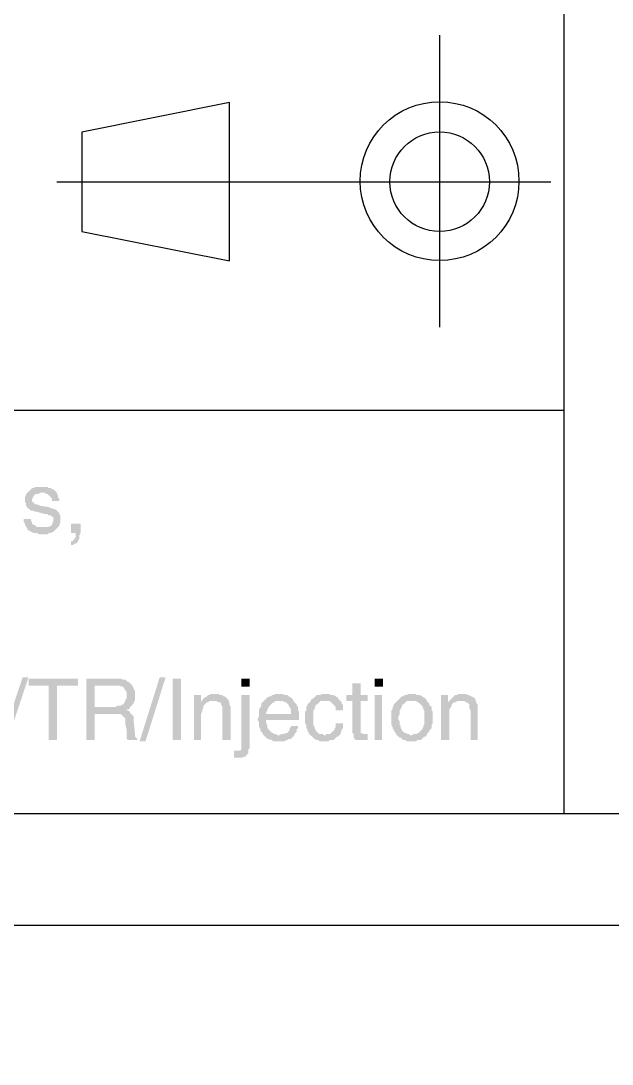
# Model space of a CAD drawing. Header units: millimetres. Extents: x 7018 to 13530, y 4187 to 5692.
# Drawn here: x 11123.22 to 11145.8, y 4946.56 to 4986.37 of the extents above; entities that cross this region are included whole.
import ezdxf

# ---------------------------------------------------------------- set-up
doc = ezdxf.new("R2010")
doc.units = ezdxf.units.MM
doc.layers.add('绘图', color=7, linetype='Continuous')

msp = doc.modelspace()

# ---------------------------------------------------------------- hatches: boundary and pattern name
at = {"transparency": 33554559}
for points in [[(11124.006, 4968.588), (11123.781, 4968.588), (11123.69, 4968.543), (11123.645, 4968.543), (11123.6, 4968.498), (11123.555, 4968.453), (11123.51, 4968.408), (11123.465, 4968.363), (11123.419, 4968.318), (11123.419, 4968.272), (11123.374, 4968.227), (11123.374, 4968.002), (11123.419, 4967.956), (11123.419, 4967.866), (11123.465, 4967.821), (11123.465, 4967.776), (11123.51, 4967.776), (11123.555, 4967.731), (11123.6, 4967.686), (11123.69, 4967.686), (11123.735, 4967.641), (11123.826, 4967.641), (11124.142, 4967.55), (11124.232, 4967.55), (11124.277, 4967.505), (11124.367, 4967.505), (11124.367, 4967.46), (11124.412, 4967.46), (11124.458, 4967.415), (11124.458, 4967.28), (11124.412, 4967.189), (11124.412, 4967.144), (11124.367, 4967.099), (11124.322, 4967.099), (11124.277, 4967.054), (11124.051, 4967.054), (11123.465, 4967.009), (11123.465, 4966.964), (11123.51, 4966.918), (11123.555, 4966.918), (11123.6, 4966.873), (11123.645, 4966.873), (11123.69, 4966.828), (11123.826, 4966.828), (11123.916, 4966.783), (11124.232, 4966.783), (11124.277, 4966.828), (11124.367, 4966.828), (11124.412, 4966.873), (11124.458, 4966.873), (11124.503, 4966.918), (11124.548, 4966.964), (11124.548, 4966.964), (11124.593, 4967.009), (11124.638, 4967.054), (11124.683, 4967.099), (11124.683, 4967.144), (11124.728, 4967.234), (11124.728, 4967.505), (11124.683, 4967.55), (11124.683, 4967.595), (11124.638, 4967.641), (11124.638, 4967.641), (11124.593, 4967.686), (11124.548, 4967.731), (11124.503, 4967.731), (11124.412, 4967.776), (11124.367, 4967.776), (11124.277, 4967.821), (11123.961, 4967.866), (11123.961, 4967.866), (11123.871, 4967.911), (11123.826, 4967.911), (11123.735, 4967.956), (11123.735, 4967.956), (11123.69, 4968.002), (11123.645, 4968.047), (11123.645, 4968.137), (11123.69, 4968.182), (11123.69, 4968.227), (11123.735, 4968.272), (11123.781, 4968.318), (11123.871, 4968.318), (11123.961, 4968.363), (11124.593, 4968.363), (11124.548, 4968.408), (11124.503, 4968.453), (11124.458, 4968.498), (11124.412, 4968.498), (11124.367, 4968.543), (11124.277, 4968.543), (11124.232, 4968.588), (11124.096, 4968.588)], [(11124.593, 4968.363), (11124.006, 4968.363), (11124.142, 4968.363), (11124.187, 4968.318), (11124.232, 4968.318), (11124.277, 4968.272), (11124.277, 4968.272), (11124.322, 4968.227), (11124.367, 4968.182), (11124.412, 4968.137), (11124.412, 4968.047), (11124.683, 4968.047), (11124.683, 4968.137), (11124.638, 4968.182), (11124.638, 4968.272), (11124.593, 4968.318)], [(11123.6, 4967.37), (11123.329, 4967.37), (11123.329, 4967.234), (11123.374, 4967.189), (11123.374, 4967.144), (11123.419, 4967.054), (11123.465, 4967.009), (11124.051, 4967.054), (11123.826, 4967.054), (11123.781, 4967.099), (11123.735, 4967.144), (11123.69, 4967.144), (11123.645, 4967.189), (11123.645, 4967.234), (11123.6, 4967.325)], [(11125.496, 4967.189), (11125.135, 4967.189), (11125.135, 4966.828), (11125.315, 4966.828), (11125.315, 4966.693), (11125.27, 4966.603), (11125.225, 4966.557), (11125.18, 4966.512), (11125.135, 4966.512), (11125.135, 4966.377), (11125.225, 4966.377), (11125.27, 4966.422), (11125.315, 4966.422), (11125.36, 4966.467), (11125.405, 4966.512), (11125.405, 4966.557), (11125.45, 4966.603), (11125.45, 4966.738), (11125.496, 4966.828), (11125.496, 4966.918)], [(11123.51, 4961.322), (11122.697, 4958.885), (11122.472, 4958.885), (11123.284, 4961.322)], [(11125.405, 4961.277), (11123.51, 4961.277), (11123.51, 4961.006), (11124.277, 4961.006), (11124.277, 4958.93), (11124.593, 4958.93), (11124.593, 4961.006), (11125.405, 4961.006), (11125.405, 4961.142)], [(11126.804, 4961.277), (11125.721, 4961.277), (11125.721, 4958.93), (11126.037, 4958.93), (11126.037, 4959.923), (11126.804, 4959.923), (11127.391, 4959.968), (11127.391, 4960.013), (11127.301, 4960.058), (11127.256, 4960.058), (11127.256, 4960.103), (11127.346, 4960.103), (11127.391, 4960.149), (11127.391, 4960.194), (11126.037, 4960.194), (11126.037, 4961.006), (11127.481, 4961.006), (11127.436, 4961.051), (11127.391, 4961.096), (11127.346, 4961.142), (11127.301, 4961.142), (11127.256, 4961.187), (11127.211, 4961.232), (11127.12, 4961.232), (11127.03, 4961.277), (11126.895, 4961.277)], [(11128.745, 4961.322), (11127.978, 4958.885), (11127.752, 4958.885), (11128.519, 4961.322)], [(11129.016, 4958.93), (11129.016, 4961.277), (11129.332, 4961.277), (11129.332, 4958.93)], [(11131.949, 4960.961), (11131.949, 4961.277), (11131.634, 4961.277), (11131.634, 4960.961)], [(11136.192, 4961.096), (11135.876, 4961.096), (11135.876, 4960.645), (11135.65, 4960.645), (11135.65, 4960.419), (11135.876, 4960.419), (11135.876, 4959.201), (11135.921, 4959.156), (11135.921, 4959.02), (11135.966, 4958.975), (11135.966, 4958.975), (11136.011, 4958.93), (11136.463, 4958.93), (11136.463, 4959.156), (11136.282, 4959.156), (11136.237, 4959.201), (11136.192, 4959.201), (11136.192, 4960.419), (11136.463, 4960.419), (11136.463, 4960.645), (11136.192, 4960.645)], [(11137.049, 4960.961), (11137.049, 4961.277), (11136.733, 4961.277), (11136.733, 4960.961)], [(11127.481, 4961.006), (11126.804, 4961.006), (11126.985, 4961.006), (11127.075, 4960.961), (11127.12, 4960.961), (11127.165, 4960.916), (11127.165, 4960.871), (11127.211, 4960.826), (11127.256, 4960.735), (11127.256, 4960.6), (11127.256, 4960.51), (11127.211, 4960.465), (11127.211, 4960.419), (11127.165, 4960.374), (11127.165, 4960.329), (11127.12, 4960.284), (11127.075, 4960.284), (11127.03, 4960.239), (11126.895, 4960.239), (11126.85, 4960.194), (11126.037, 4960.194), (11127.391, 4960.194), (11127.436, 4960.239), (11127.481, 4960.284), (11127.527, 4960.329), (11127.527, 4960.374), (11127.572, 4960.419), (11127.572, 4960.826), (11127.527, 4960.871), (11127.527, 4960.916), (11127.481, 4960.961)], [(11130.099, 4960.645), (11129.828, 4960.645), (11129.828, 4958.93), (11130.099, 4958.93), (11130.099, 4959.833), (11130.099, 4959.923), (11130.144, 4960.013), (11130.144, 4960.103), (11130.189, 4960.149), (11130.189, 4960.239), (11130.234, 4960.284), (11130.234, 4960.284), (11130.28, 4960.329), (11130.325, 4960.374), (11130.099, 4960.374)], [(11130.641, 4960.69), (11130.46, 4960.69), (11130.415, 4960.645), (11130.37, 4960.645), (11130.325, 4960.6), (11130.234, 4960.555), (11130.189, 4960.51), (11130.144, 4960.465), (11130.099, 4960.374), (11130.37, 4960.374), (11130.415, 4960.419), (11130.55, 4960.419), (11131.137, 4960.465), (11131.092, 4960.51), (11131.047, 4960.555), (11131.047, 4960.555), (11131.002, 4960.6), (11130.957, 4960.6), (11130.911, 4960.645), (11130.821, 4960.645), (11130.776, 4960.69), (11130.686, 4960.69)], [(11131.949, 4960.645), (11131.634, 4960.645), (11131.634, 4958.569), (11131.588, 4958.524), (11131.363, 4958.524), (11131.363, 4958.253), (11131.679, 4958.253), (11131.724, 4958.298), (11131.814, 4958.298), (11131.814, 4958.343), (11131.859, 4958.388), (11131.904, 4958.434), (11131.904, 4958.569), (11131.949, 4958.614), (11131.949, 4958.704)], [(11133.078, 4960.69), (11132.942, 4960.69), (11132.852, 4960.645), (11132.807, 4960.645), (11132.762, 4960.6), (11132.717, 4960.6), (11132.626, 4960.555), (11132.581, 4960.51), (11132.536, 4960.465), (11132.491, 4960.419), (11133.213, 4960.419), (11133.303, 4960.374), (11133.349, 4960.374), (11133.394, 4960.329), (11133.439, 4960.284), (11133.439, 4960.239), (11133.484, 4960.194), (11133.529, 4960.103), (11133.529, 4959.923), (11132.581, 4959.923), (11132.311, 4959.878), (11132.311, 4959.833), (11132.265, 4959.742), (11132.265, 4959.697), (11132.311, 4959.607), (11132.311, 4959.427), (11132.356, 4959.381), (11132.356, 4959.291), (11132.401, 4959.246), (11132.446, 4959.201), (11132.446, 4959.156), (11132.491, 4959.111), (11132.491, 4959.111), (11132.536, 4959.065), (11132.581, 4959.02), (11132.626, 4958.975), (11132.672, 4958.975), (11132.762, 4958.93), (11132.807, 4958.93), (11132.852, 4958.885), (11133.303, 4958.885), (11133.349, 4958.93), (11133.394, 4958.93), (11133.439, 4958.975), (11133.529, 4958.975), (11133.574, 4959.02), (11133.619, 4959.065), (11133.664, 4959.111), (11133.033, 4959.111), (11132.942, 4959.156), (11132.897, 4959.156), (11132.852, 4959.201), (11132.807, 4959.201), (11132.762, 4959.246), (11132.717, 4959.291), (11132.717, 4959.291), (11132.672, 4959.336), (11132.626, 4959.427), (11132.626, 4959.517), (11132.581, 4959.607), (11132.581, 4959.697), (11133.845, 4959.697), (11133.845, 4960.013), (11133.8, 4960.058), (11133.8, 4960.194), (11133.755, 4960.239), (11133.755, 4960.284), (11133.71, 4960.329), (11133.664, 4960.374), (11133.619, 4960.419), (11133.619, 4960.465), (11133.574, 4960.51), (11133.529, 4960.555), (11133.439, 4960.6), (11133.394, 4960.645), (11133.303, 4960.645), (11133.213, 4960.69), (11133.168, 4960.69)], [(11134.838, 4960.69), (11134.703, 4960.69), (11134.657, 4960.645), (11134.522, 4960.645), (11134.477, 4960.6), (11134.432, 4960.555), (11134.387, 4960.51), (11134.341, 4960.51), (11134.296, 4960.465), (11134.296, 4960.419), (11135.018, 4960.419), (11135.064, 4960.374), (11135.109, 4960.329), (11135.154, 4960.284), (11135.199, 4960.239), (11135.244, 4960.194), (11135.244, 4960.058), (11135.515, 4960.058), (11135.515, 4960.284), (11135.47, 4960.329), (11135.47, 4960.374), (11135.425, 4960.419), (11135.38, 4960.465), (11135.334, 4960.51), (11135.334, 4960.555), (11135.289, 4960.555), (11135.244, 4960.6), (11135.154, 4960.645), (11135.064, 4960.645), (11134.973, 4960.69), (11134.928, 4960.69)], [(11137.004, 4958.93), (11137.004, 4960.645), (11136.733, 4960.645), (11136.733, 4958.93)], [(11138.133, 4960.69), (11137.997, 4960.69), (11137.952, 4960.645), (11137.862, 4960.645), (11137.817, 4960.6), (11137.772, 4960.6), (11137.726, 4960.555), (11137.681, 4960.51), (11137.636, 4960.465), (11137.591, 4960.419), (11137.591, 4960.419), (11137.546, 4960.374), (11137.501, 4960.329), (11137.456, 4960.284), (11137.456, 4960.239), (11137.41, 4960.194), (11137.41, 4960.103), (11137.365, 4960.058), (11137.365, 4959.788), (11137.365, 4959.517), (11137.41, 4959.427), (11137.41, 4959.381), (11137.456, 4959.336), (11137.456, 4959.291), (11137.501, 4959.246), (11137.546, 4959.156), (11137.591, 4959.111), (11138.133, 4959.111), (11138.087, 4959.111), (11138.042, 4959.156), (11137.997, 4959.156), (11137.907, 4959.201), (11137.862, 4959.201), (11137.817, 4959.246), (11137.772, 4959.291), (11137.772, 4959.336), (11137.726, 4959.381), (11137.726, 4959.472), (11137.681, 4959.517), (11137.681, 4959.652), (11137.636, 4959.697), (11137.636, 4959.833), (11137.681, 4959.923), (11137.681, 4960.058), (11137.726, 4960.103), (11137.726, 4960.149), (11137.772, 4960.194), (11137.772, 4960.284), (11137.817, 4960.284), (11137.862, 4960.329), (11137.907, 4960.374), (11137.952, 4960.419), (11138.133, 4960.419), (11138.719, 4960.465), (11138.674, 4960.51), (11138.629, 4960.555), (11138.584, 4960.555), (11138.539, 4960.6), (11138.449, 4960.645), (11138.358, 4960.645), (11138.268, 4960.69), (11138.223, 4960.69)], [(11139.532, 4960.645), (11139.261, 4960.645), (11139.261, 4958.93), (11139.577, 4958.93), (11139.577, 4959.833), (11139.577, 4960.103), (11139.622, 4960.149), (11139.667, 4960.239), (11139.667, 4960.284), (11139.667, 4960.284), (11139.712, 4960.329), (11139.757, 4960.374), (11139.532, 4960.374)], [(11140.073, 4960.69), (11139.938, 4960.69), (11139.848, 4960.645), (11139.802, 4960.645), (11139.757, 4960.6), (11139.712, 4960.555), (11139.667, 4960.51), (11139.622, 4960.465), (11139.532, 4960.374), (11139.802, 4960.374), (11139.893, 4960.419), (11140.028, 4960.419), (11140.57, 4960.465), (11140.57, 4960.51), (11140.525, 4960.555), (11140.479, 4960.555), (11140.434, 4960.6), (11140.389, 4960.6), (11140.344, 4960.645), (11140.299, 4960.645), (11140.209, 4960.69), (11140.164, 4960.69)], [(11131.137, 4960.465), (11130.55, 4960.419), (11130.686, 4960.419), (11130.776, 4960.374), (11130.821, 4960.374), (11130.866, 4960.329), (11130.866, 4960.284), (11130.911, 4960.194), (11130.911, 4958.93), (11131.227, 4958.93), (11131.227, 4960.194), (11131.182, 4960.284), (11131.182, 4960.374)], [(11132.491, 4960.419), (11132.491, 4960.419), (11132.446, 4960.374), (11132.401, 4960.329), (11132.401, 4960.239), (11132.356, 4960.194), (11132.356, 4960.149), (11132.311, 4960.103), (11132.311, 4959.878), (11132.581, 4959.923), (11132.581, 4959.968), (11132.626, 4960.058), (11132.626, 4960.103), (11132.672, 4960.149), (11132.672, 4960.194), (11132.717, 4960.239), (11132.762, 4960.284), (11132.807, 4960.329), (11132.852, 4960.374), (11132.897, 4960.374), (11132.942, 4960.419), (11133.078, 4960.419)], [(11134.296, 4960.419), (11134.251, 4960.374), (11134.206, 4960.329), (11134.161, 4960.284), (11134.161, 4960.239), (11134.116, 4960.194), (11134.116, 4960.058), (11134.071, 4960.013), (11134.071, 4959.562), (11134.116, 4959.517), (11134.116, 4959.381), (11134.161, 4959.336), (11134.161, 4959.291), (11134.206, 4959.201), (11134.251, 4959.156), (11134.251, 4959.111), (11134.838, 4959.111), (11134.793, 4959.111), (11134.748, 4959.156), (11134.612, 4959.156), (11134.567, 4959.201), (11134.522, 4959.246), (11134.477, 4959.291), (11134.477, 4959.336), (11134.432, 4959.381), (11134.432, 4959.427), (11134.387, 4959.517), (11134.387, 4960.058), (11134.432, 4960.103), (11134.432, 4960.149), (11134.477, 4960.239), (11134.477, 4960.284), (11134.522, 4960.284), (11134.567, 4960.329), (11134.612, 4960.374), (11134.657, 4960.419), (11134.838, 4960.419)], [(11138.719, 4960.465), (11138.133, 4960.419), (11138.313, 4960.419), (11138.358, 4960.374), (11138.403, 4960.374), (11138.449, 4960.329), (11138.494, 4960.284), (11138.539, 4960.239), (11138.584, 4960.149), (11138.584, 4960.103), (11138.629, 4960.058), (11138.629, 4959.517), (11138.584, 4959.472), (11138.584, 4959.427), (11138.539, 4959.336), (11138.494, 4959.291), (11138.494, 4959.291), (11138.449, 4959.246), (11138.403, 4959.201), (11138.313, 4959.156), (11138.223, 4959.156), (11138.133, 4959.111), (11137.591, 4959.111), (11137.636, 4959.065), (11137.681, 4959.02), (11137.726, 4959.02), (11137.772, 4958.975), (11137.817, 4958.93), (11137.907, 4958.93), (11137.952, 4958.885), (11138.313, 4958.885), (11138.358, 4958.93), (11138.494, 4958.93), (11138.539, 4958.975), (11138.584, 4959.02), (11138.629, 4959.065), (11138.674, 4959.065), (11138.719, 4959.111), (11138.719, 4959.156), (11138.764, 4959.201), (11138.81, 4959.246), (11138.81, 4959.291), (11138.855, 4959.336), (11138.9, 4959.381), (11138.9, 4959.517), (11138.945, 4959.562), (11138.945, 4959.788), (11138.945, 4960.013), (11138.9, 4960.058), (11138.9, 4960.194), (11138.855, 4960.239), (11138.81, 4960.284), (11138.81, 4960.329), (11138.764, 4960.374), (11138.719, 4960.419)], [(11140.57, 4960.465), (11140.028, 4960.419), (11140.164, 4960.419), (11140.209, 4960.374), (11140.254, 4960.374), (11140.299, 4960.329), (11140.299, 4960.329), (11140.344, 4960.284), (11140.344, 4960.149), (11140.389, 4960.058), (11140.389, 4958.93), (11140.66, 4958.93), (11140.66, 4960.284), (11140.615, 4960.329), (11140.615, 4960.374)], [(11127.391, 4959.968), (11126.804, 4959.923), (11127.03, 4959.923), (11127.075, 4959.878), (11127.12, 4959.833), (11127.12, 4959.833), (11127.165, 4959.788), (11127.211, 4959.742), (11127.211, 4959.517), (11127.256, 4959.336), (11127.256, 4959.065), (11127.256, 4958.975), (11127.301, 4958.93), (11127.662, 4958.93), (11127.662, 4958.975), (11127.617, 4959.02), (11127.572, 4959.065), (11127.572, 4959.201), (11127.527, 4959.652), (11127.527, 4959.833), (11127.481, 4959.878), (11127.436, 4959.923)], [(11133.8, 4959.472), (11133.529, 4959.472), (11133.529, 4959.427), (11133.484, 4959.381), (11133.484, 4959.336), (11133.439, 4959.246), (11133.394, 4959.201), (11133.349, 4959.201), (11133.258, 4959.156), (11133.168, 4959.156), (11133.078, 4959.111), (11133.664, 4959.111), (11133.664, 4959.156), (11133.71, 4959.201), (11133.755, 4959.246), (11133.755, 4959.336), (11133.8, 4959.381)], [(11135.515, 4959.562), (11135.244, 4959.562), (11135.244, 4959.427), (11135.199, 4959.381), (11135.199, 4959.336), (11135.154, 4959.291), (11135.109, 4959.246), (11135.064, 4959.201), (11135.018, 4959.156), (11134.883, 4959.156), (11134.838, 4959.111), (11134.251, 4959.111), (11134.296, 4959.111), (11134.341, 4959.065), (11134.387, 4959.02), (11134.432, 4958.975), (11134.522, 4958.93), (11134.567, 4958.93), (11134.612, 4958.885), (11134.973, 4958.885), (11135.018, 4958.93), (11135.154, 4958.93), (11135.199, 4958.975), (11135.244, 4959.02), (11135.289, 4959.065), (11135.334, 4959.065), (11135.38, 4959.111), (11135.425, 4959.156), (11135.425, 4959.201), (11135.47, 4959.291), (11135.47, 4959.336), (11135.515, 4959.381), (11135.515, 4959.472)]]:
    msp.add_hatch(color=256, dxfattribs=at).paths.add_polyline_path(points)

# ---------------------------------------------------------------- linework, layer by layer
msp.add_line((10782.067, 4956.132), (11191.322, 4956.132))
for points in [[(11195.36, 4951.873), (11195.36, 5248.873), (10775.36, 5248.873), (10775.36, 4951.873)], [(11125.541, 4982.128), (11125.541, 4978.337), (11131.182, 4977.209), (11131.182, 4983.256)]]:
    msp.add_lwpolyline(points, close=True)
for points in [[(11143.955, 4986.912), (11143.955, 4956.132)], [(11139.216, 4974.681), (11139.216, 4985.829)], [(11124.593, 4980.232), (11143.458, 4980.232)], [(10794.884, 4971.522), (11143.955, 4971.522)]]:
    msp.add_lwpolyline(points)
for centre, radius in [((11139.209, 4980.254), 3.031), ((11139.211, 4980.233), 1.9)]:
    msp.add_circle(centre, radius)
at = {"layer": '绘图', "lineweight": 13, "ltscale": 0.2}
for centre, radius, start, end in [((11323.851, 4624.639), 437.429, 88.5439, 88.5439), ((11323.871, 4624.747), 434.829, 88.05782, 88.05782), ((11345.593, 4624.747), 434.829, 88.05782, 88.05782), ((11326.674, 4762.447), 296.9, 89.34067, 89.34067), ((11348.395, 4762.503), 296.9, 89.34067, 89.34067)]:
    msp.add_arc(centre, radius, start, end, dxfattribs=at)

doc.saveas('drawing.dxf')
